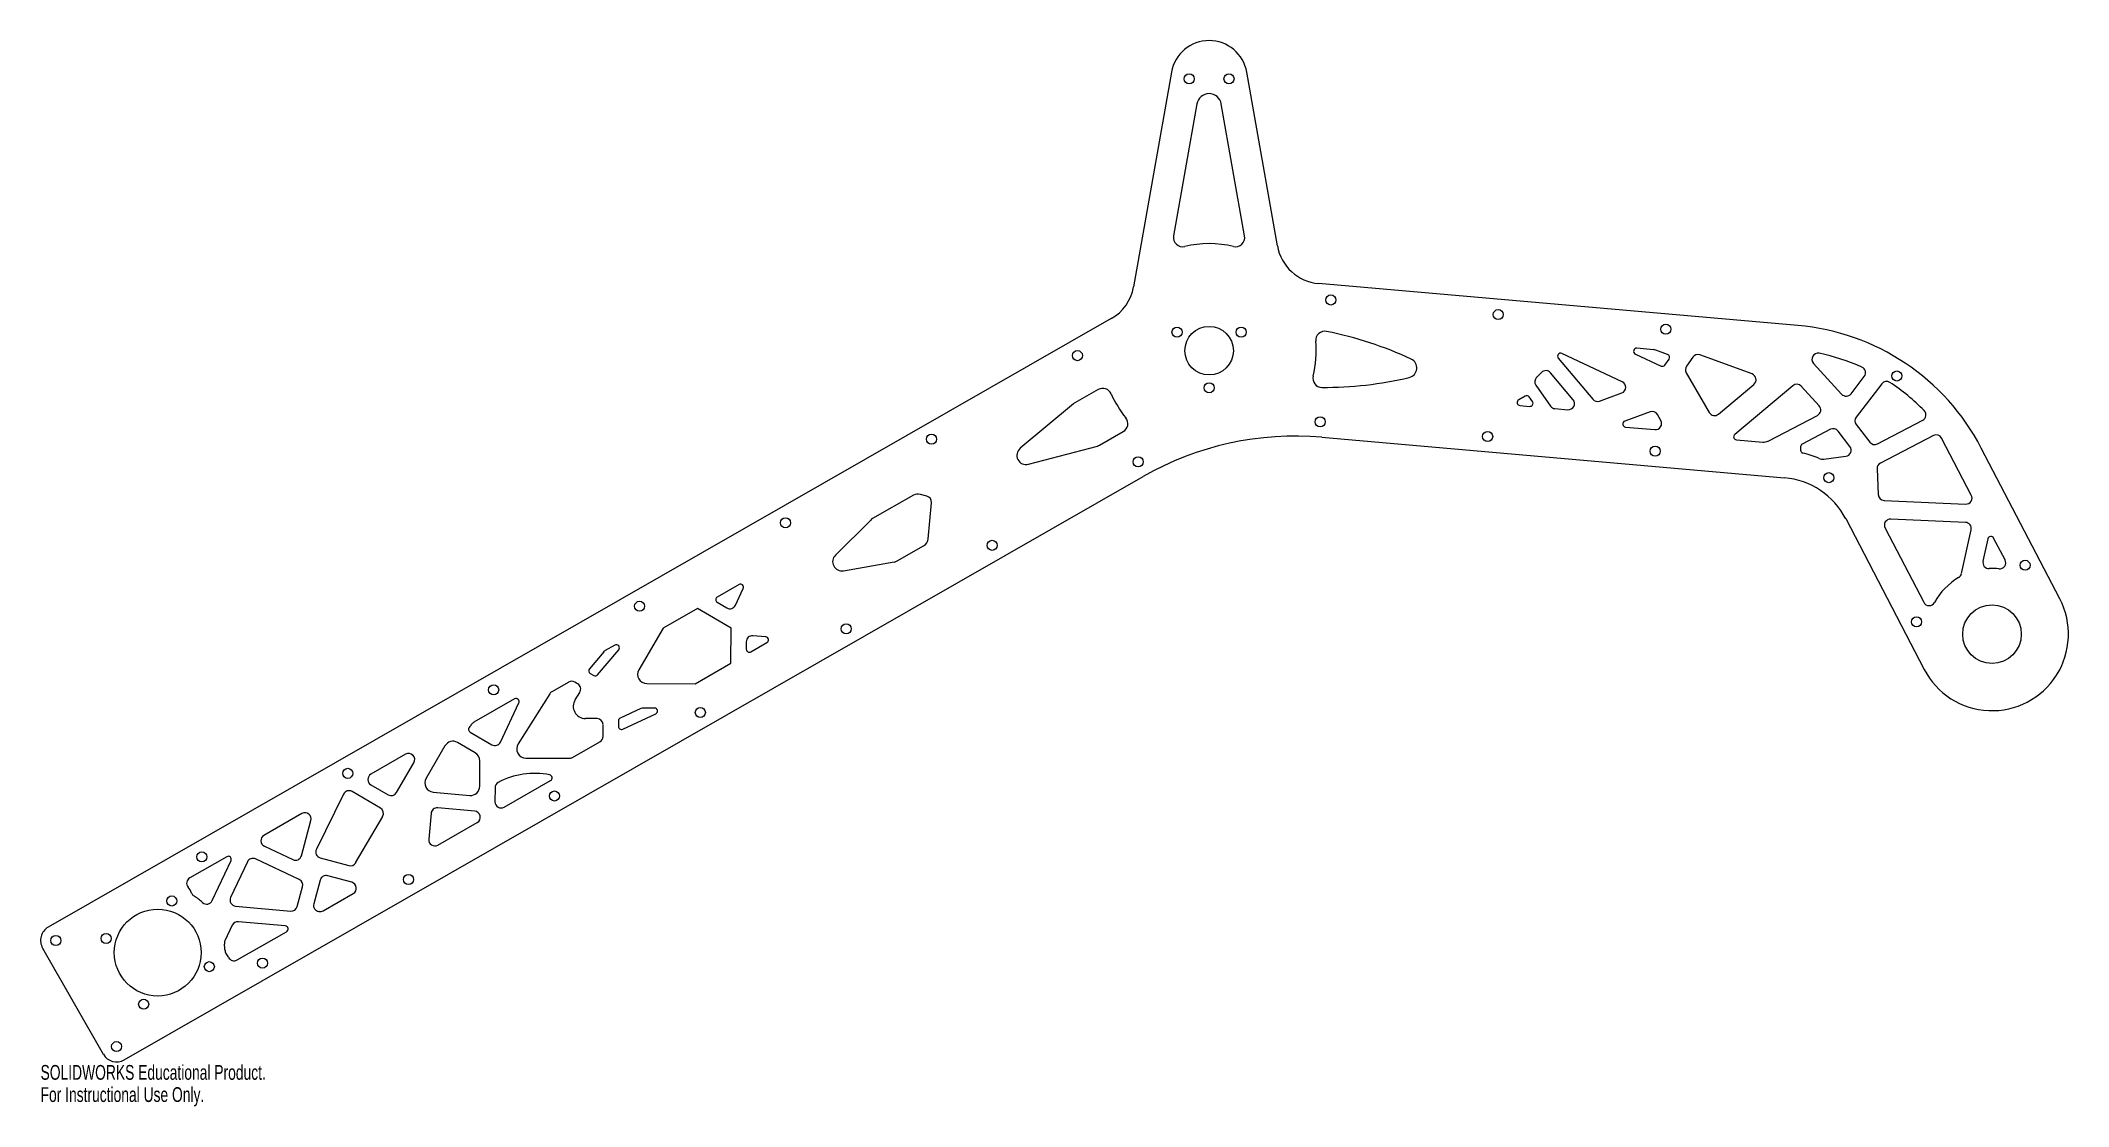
# Model space of a CAD drawing. Header units: millimetres. Extents: x -382 to 281, y -247 to 101.
import ezdxf

# ---------------------------------------------------------------- set-up
doc = ezdxf.new("R2010")
doc.units = ezdxf.units.MM
doc.styles.add('SLDTEXTSTYLE0', font='TXT', dxfattribs={"width": 0.7})

msp = doc.modelspace()

# ---------------------------------------------------------------- linework, layer by layer
at = {"color": 7, "linetype": 'Continuous', "lineweight": 25}
for p, q in [((-12.31, 91.08), (-24.69, 20.9)), ((22.32, 34.3), (12.31, 91.08)), ((-3.99, 80.7), (-11.6, 37.52)), ((11.6, 37.52), (3.99, 80.7)), ((192.59, 8.25), (35.79, 21.96)), ((-32.01, 10.49), (-379.72, -188.51)), ((145.33, 0.33), (139.94, 0.81)), ((149.95, -1.24), (146.1, 0.17)), ((114.2, -2.47), (125.46, -15.88)), ((135.14, -10.13), (115.39, -0.92)), ((139.43, -1.1), (147.83, -5.01)), ((149.07, -4.68), (150.43, -2.75)), ((158.19, -2.12), (156.14, -5.05)), ((177.6, -7.61), (160.51, -1.39)), ((197.69, -4.16), (206.9, -14.2)), ((-36.27, -12.69), (-43.89, -17.05)), ((106.88, -11.27), (111.65, -18.09)), ((108.71, -7.09), (107.1, -8.71)), ((119.05, -16.02), (111.66, -7.22)), ((156.05, -7.19), (163.57, -20.23)), ((166.59, -20.76), (178.2, -11.02)), ((190.92, -11.44), (171.93, -27.38)), ((199.55, -18.02), (193.68, -11.62)), ((209.96, -14.07), (214.3, -8.41)), ((220.01, -10.83), (211.67, -21.69)), ((-44.32, -17.35), (-61.82, -31.92)), ((103.38, -14.84), (101.26, -16.07)), ((101.68, -17.93), (104.85, -18.21)), ((105.76, -16.64), (104.7, -15.14)), ((113.12, -18.93), (117.34, -19.3)), ((127.67, -16.48), (134.97, -13.82)), ((-35.83, -30.87), (-28.1, -26.45)), ((144.23, -20.03), (135.98, -23.03)), ((136.23, -24.97), (145.84, -25.81)), ((147.75, -22.82), (146.64, -20.91)), ((182.81, -29.58), (198.99, -21.15)), ((203.24, -25.71), (194.01, -30.51)), ((209.62, -31.31), (205.75, -26.26)), ((211.67, -24.13), (216.11, -29.91)), ((218.62, -30.47), (233.41, -22.76)), ((-59.13, -37.13), (-36.55, -31.17)), ((36.82, -28.32), (188.23, -41.56)), ((172.48, -29.14), (181.16, -29.9)), ((193.47, -31.4), (193.47, -32.5)), ((236.9, -27.71), (219.57, -36.74)), ((249.31, -47.22), (239.6, -28.56)), ((278.26, -81.17), (252.58, -31.84)), ((201.07, -35.46), (208.29, -34.51)), ((218.49, -38.6), (218.86, -47.07)), ((-354.88, -231.9), (-21.56, -41.14)), ((-96.72, -47.29), (-110.06, -54.92)), ((-92.29, -47.59), (-94.45, -47)), ((-91.9, -61.49), (-90.82, -49.7)), ((220.77, -48.98), (247.45, -50.14)), ((-110.68, -55.4), (-122.25, -66.88)), ((208.22, -54.92), (233.9, -104.26)), ((221.1, -58), (233.74, -82.27)), ((247.39, -56.15), (222.96, -55.08)), ((246.08, -72.91), (249.25, -58.58)), ((-101.99, -68.74), (-93.39, -63.82)), ((254.75, -61.5), (253.13, -68.8)), ((260.35, -68.42), (256.62, -61.25)), ((-119.63, -71.97), (-102.97, -69.09)), ((-153.76, -76.48), (-160.87, -80.55)), ((-154.93, -83.23), (-152.36, -77.77)), ((-167.39, -84.27), (-178.58, -90.68)), ((-156.39, -90.68), (-167.39, -84.27)), ((-160.88, -82.28), (-157.75, -84.1)), ((-178.58, -90.68), (-186.53, -104.34)), ((-156.43, -102.2), (-156.39, -90.68)), ((-198.04, -98.5), (-202.71, -104.02)), ((-200.04, -105.97), (-193.11, -97.77)), ((-194.37, -96.26), (-197.51, -98.06)), ((-151.41, -95.18), (-151.41, -97.6)), ((-149.92, -98.47), (-144.63, -95.44)), ((-145.03, -93.58), (-149.22, -93.2)), ((-202.45, -105.53), (-201.31, -106.19)), ((-168.15, -108.91), (-156.43, -102.2)), ((-215.7, -112.19), (-226.03, -128.59)), ((-209.49, -108.37), (-215, -111.52)), ((-206.55, -108.93), (-207.49, -108.38)), ((-207.38, -114.13), (-205.86, -111.72)), ((-183.95, -108.85), (-168.15, -108.91)), ((-227.2, -113.89), (-240.49, -121.5)), ((-231.82, -127.99), (-225.8, -115.19)), ((-185.88, -117.03), (-192.65, -120.15)), ((-191.82, -123.76), (-180.99, -118.76)), ((-181.41, -116.86), (-185.03, -116.84)), ((-241.75, -124.72), (-234.64, -128.86)), ((-200.22, -120.28), (-204.01, -120.26)), ((-198.25, -126.13), (-198.23, -122.29)), ((-193.23, -121.05), (-193.23, -122.85)), ((-262.83, -131.98), (-274.17, -138.48)), ((-249.95, -129.2), (-256.13, -139.82)), ((-240.03, -131.51), (-245.85, -128.12)), ((-208.2, -132.98), (-199.25, -127.86)), ((-265.81, -144.51), (-260.11, -134.72)), ((-238.57, -142.43), (-238.54, -134.11)), ((-223.51, -133.19), (-209.2, -133.24)), ((-283.14, -144.99), (-292.02, -163.02)), ((-271.06, -149.55), (-280.34, -144.14)), ((-274.19, -141.94), (-268.54, -145.23)), ((-253.81, -144.31), (-241.84, -145.41)), ((-233.57, -142.93), (-233.59, -147.51)), ((-230.6, -149.25), (-215.39, -140.55)), ((-296.73, -151.38), (-309.16, -158.5)), ((-279.17, -167.45), (-270.33, -152.28)), ((-254.49, -151.28), (-255.26, -159.74)), ((-240.23, -150.57), (-252.31, -149.47)), ((-296.93, -165.14), (-293.8, -153.64)), ((-252.28, -161.66), (-239.42, -154.3)), ((-321.32, -165.46), (-333.44, -172.4)), ((-309.02, -162.04), (-299.71, -166.43)), ((-326.08, -179.82), (-319.92, -166.75)), ((-314.59, -167.16), (-320.05, -178.77)), ((-297.6, -172.95), (-311.93, -166.2)), ((-290.75, -165.83), (-281.42, -168.37)), ((-280.41, -173.83), (-288.29, -171.68)), ((-298.3, -181.79), (-296.53, -175.28)), ((-290.75, -173.09), (-292.87, -180.88)), ((-289.84, -183.16), (-279.94, -177.49)), ((-318.43, -181.61), (-300.41, -183.26)), ((-319.52, -187.85), (-321.92, -192.95)), ((-317.94, -199.24), (-301.76, -189.98)), ((-302.17, -188.12), (-317.53, -186.71)), ((-381.57, -195.33), (-361.7, -230.05))]:
    msp.add_line(p, q, dxfattribs=at)
for centre, radius in [((-6.5, 88.91), 1.65), ((6.5, 88.91), 1.65), ((39.79, 16.59), 1.65), ((94.58, 11.8), 1.65), ((-10.5, 6.06), 1.65), ((0, 0), 7.94), ((10.5, 6.06), 1.65), ((149.38, 7.01), 1.65), ((-43.08, -1.61), 1.65), ((224.94, -8.27), 1.65), ((0, -12.12), 1.65), ((36.31, -23.25), 1.65), ((91.1, -28.05), 1.65), ((-90.82, -28.93), 1.65), ((145.89, -32.84), 1.65), ((-23.22, -36.33), 1.65), ((202.72, -41.52), 1.65), ((-138.56, -56.25), 1.65), ((-70.95, -63.65), 1.65), ((266.89, -70.17), 1.65), ((-186.29, -83.57), 1.65), ((256.08, -92.71), 9.59), ((-118.69, -90.97), 1.65), ((231.41, -88.64), 1.65), ((-234.03, -110.89), 1.65), ((-166.42, -118.29), 1.65), ((-281.76, -138.21), 1.65), ((-214.16, -145.61), 1.65), ((-329.5, -165.53), 1.65), ((-261.89, -172.93), 1.65), ((-339.33, -179.94), 1.65), ((-343.92, -196.82), 14.2), ((-377.23, -192.85), 1.65), ((-360.81, -192.23), 1.65), ((-309.63, -200.24), 1.65), ((-327.03, -201.42), 1.65), ((-348.51, -213.71), 1.65), ((-357.36, -227.56), 1.65)]:
    msp.add_circle(centre, radius, dxfattribs=at)
for centre, radius, start, end in [((0, 88.91), 12.5, 10, 170), ((0, 80), 4.05, 10, 170), ((-8.65, 37), 3, 170, 283.15031), ((0, 0), 35, 76.84969, 103.15031), ((8.65, 37), 3, 256.84969, 10), ((37.09, 36.91), 15, 190, 265), ((-39.46, 23.51), 15, 299.78245, 350), ((186.05, -66.47), 75, 27.5, 85), ((0, 0), 35, 346.29082, 5.0596), ((37.85, 3.35), 3, 78.82283, 185.0596), ((15.17, -111.43), 120, 64.88864, 78.82283), ((139.85, -0.19), 1, 85, 245), ((145.07, -2.65), 3, 70, 85), ((64.75, -5.65), 3.18, 283.40124, 64.88864), ((110.13, -8.51), 2, 40, 135), ((114.96, -1.82), 1, 65, 220), ((148.25, -4.11), 1, 245, 325), ((149.61, -2.18), 1, 325, 70), ((157.78, -6.19), 2, 145, 210), ((159.83, -3.27), 2, 70, 145), ((199.16, -2.8), 2, 78.36067, 222.5), ((186.05, -66.47), 67, 65.77882, 78.36067), ((212.72, -7.19), 2, 322.5, 65.77882), ((-34.78, -15.3), 3, 23.74013, 119.78245), ((36.92, -9.01), 3, 166.29082, 269.62984), ((37.67, 107.99), 120, 269.62984, 283.40124), ((108.52, -10.12), 2, 135, 215), ((134.29, -11.94), 2, 290, 65), ((176.91, -9.49), 2, 310, 70), ((192.21, -12.98), 2, 42.5, 130), ((221.59, -12.05), 2, 56.84971, 142.5), ((186.05, -66.47), 67, 44.40029, 56.84971), ((-42.4, -19.66), 3, 119.78245, 129.78245), ((0, 0), 35, 203.74013, 218.86717), ((101.76, -16.93), 1, 120, 265), ((103.88, -15.71), 1, 35, 120), ((104.94, -17.21), 1, 265, 35), ((113.29, -16.94), 2, 215, 265), ((117.51, -17.31), 2, 265, 40), ((126.99, -14.6), 2, 220, 290), ((198.07, -19.38), 2, 297.5, 42.5), ((208.37, -12.85), 2, 222.5, 322.5), ((232.49, -20.99), 2, 297.5, 44.40029), ((-29.59, -23.85), 3, 299.78245, 38.86717), ((136.32, -23.97), 1, 110, 265), ((144.91, -21.91), 2, 30, 110), ((146.01, -23.82), 2, 265, 30), ((165.31, -19.23), 2, 210, 310), ((204.16, -27.48), 2, 37.5, 117.5), ((213.26, -22.91), 2, 142.5, 217.5), ((-59.9, -34.23), 3, 129.78245, 284.78245), ((-37.32, -28.27), 3, 284.78245, 299.78245), ((28.11, -127.94), 100, 85, 119.78245), ((172.57, -28.15), 1, 130, 265), ((181.42, -26.91), 3, 265, 297.5), ((194.47, -31.4), 1, 117.5, 180), ((194.47, -32.5), 1, 180, 256.07578), ((208.03, -32.52), 2, 277.5, 37.5), ((217.69, -28.69), 2, 217.5, 297.5), ((237.82, -29.49), 2, 27.5, 117.5), ((186.05, -66.47), 34, 66.71218, 76.07578), ((200.68, -32.48), 3, 246.71218, 277.5), ((220.49, -38.51), 2, 117.5, 182.5), ((186.05, -66.47), 25, 27.5, 85), ((-95.23, -49.89), 3, 74.78245, 119.78245), ((-92.81, -49.52), 2, 354.78245, 74.78245), ((220.86, -46.98), 2, 182.5, 267.5), ((247.54, -48.15), 2, 267.5, 27.5), ((-108.57, -57.52), 3, 119.78245, 134.78245), ((222.87, -57.08), 2, 87.5, 207.5), ((247.3, -58.15), 2, 347.5, 87.5), ((-94.88, -61.22), 3, 299.78245, 354.78245), ((255.73, -61.72), 1, 27.5, 167.5), ((-120.14, -69.01), 3, 134.78245, 279.78245), ((-103.48, -66.14), 3, 279.78245, 299.78245), ((244.12, -72.48), 2, 300.58338, 347.5), ((255.09, -69.23), 2, 167.5, 272.42355), ((256.08, -92.71), 21.5, 83.91376, 92.42355), ((258.57, -69.34), 2, 263.91376, 27.5), ((-153.27, -77.34), 1, 334.78245, 119.78245), ((256.08, -92.71), 21.5, 120.58338, 151.08624), ((-160.38, -81.41), 1, 119.78245, 239.78245), ((-156.74, -82.37), 2, 239.78245, 334.78245), ((235.51, -81.35), 2, 207.5, 331.08624), ((256.08, -92.71), 25, 207.5, 27.5), ((-196.52, -99.79), 2, 119.78245, 139.78245), ((-193.87, -97.13), 1, 319.78245, 119.78245), ((-149.41, -95.19), 2, 84.78245, 179.78245), ((-150.41, -97.6), 1, 179.78245, 299.78245), ((-145.12, -94.58), 1, 299.78245, 84.78245), ((-201.95, -104.67), 1, 139.78245, 239.78245), ((-200.81, -105.33), 1, 239.78245, 319.78245), ((-183.94, -105.85), 3, 149.78245, 269.78245), ((-214.01, -113.26), 2, 119.78245, 147.78245), ((-208.5, -110.11), 2, 59.78245, 119.78245), ((-207.55, -110.66), 2, 327.78245, 59.78245), ((-226.7, -114.76), 1, 334.78245, 119.78245), ((-203.99, -116.26), 4, 147.78245, 269.78245), ((-185.04, -118.84), 2, 89.78245, 114.78245), ((-181.41, -117.86), 1, 294.78245, 89.78245), ((-241.25, -123.86), 1, 136.4205, 239.78245), ((-247.05, -118.34), 7, 316.4205, 327.0485), ((-239.49, -123.24), 2, 119.78245, 147.0485), ((-200.23, -122.28), 2, 359.78245, 89.78245), ((-192.23, -121.06), 1, 114.78245, 179.78245), ((-192.23, -122.85), 1, 179.78245, 294.78245), ((-261.84, -133.72), 2, 329.78245, 119.78245), ((-247.36, -130.71), 3, 59.78245, 149.78245), ((-241.54, -134.1), 3, 359.78245, 59.78245), ((-233.63, -127.13), 2, 239.78245, 334.78245), ((-223.49, -130.19), 3, 147.78245, 269.78245), ((-200.25, -126.12), 2, 299.78245, 359.78245), ((-273.18, -140.21), 2, 119.78245, 239.78245), ((-220.69, -163.2), 25, 78.46852, 118.24108), ((-215.89, -139.68), 1, 299.78245, 78.46852), ((-209.19, -131.24), 2, 269.78245, 299.78245), ((-281.35, -145.87), 2, 59.78245, 153.78245), ((-267.53, -143.5), 2, 239.78245, 329.78245), ((-253.54, -141.33), 3, 149.78245, 264.78245), ((-241.57, -142.42), 3, 264.78245, 359.78245), ((-231.57, -142.94), 2, 118.24108, 179.78245), ((-295.73, -153.12), 2, 344.78245, 119.78245), ((-272.06, -151.28), 2, 329.78245, 59.78245), ((-252.5, -151.46), 2, 84.78245, 174.78245), ((-240.41, -152.57), 2, 299.78245, 84.78245), ((-231.59, -147.52), 2, 179.78245, 299.78245), ((-308.17, -160.23), 2, 119.78245, 244.78245), ((-320.83, -166.33), 1, 334.78245, 119.78245), ((-298.86, -164.62), 2, 244.78245, 344.78245), ((-290.22, -163.9), 2, 153.78245, 254.78245), ((-253.27, -159.92), 2, 174.78245, 299.78245), ((-332.45, -174.13), 2, 119.78245, 220.18866), ((-312.78, -168.01), 2, 64.78245, 154.78245), ((-288.82, -173.61), 2, 74.78245, 164.78245), ((-280.89, -166.44), 2, 254.78245, 329.78245), ((-339.33, -179.94), 7, 21.59553, 40.18866), ((-330.96, -176.63), 2, 201.59553, 237.31146), ((-343.92, -196.82), 22, 48.08096, 57.31146), ((-318.24, -179.62), 2, 154.78245, 264.78245), ((-298.46, -174.76), 2, 344.78245, 64.78245), ((-280.93, -175.76), 2, 299.78245, 74.78245), ((-327.89, -178.97), 2, 228.08096, 334.78245), ((-300.23, -181.26), 2, 264.78245, 344.78245), ((-290.94, -181.41), 2, 164.78245, 261.48617), ((-292.27, -190.31), 7, 80.84001, 81.48617), ((-290.84, -181.42), 2, 260.84001, 299.78245), ((-377.23, -192.85), 5, 119.78245, 209.78245), ((-317.71, -188.7), 2, 84.78245, 154.78245), ((-302.26, -189.11), 1, 299.78245, 84.78245), ((-320.11, -193.8), 2, 154.78245, 187.23847), ((-343.92, -196.82), 22, 2.25345, 7.23847), ((-319.94, -195.88), 2, 182.25345, 217.96938), ((-327.03, -201.42), 7, 25.79635, 37.96938), ((-318.93, -197.5), 2, 205.79635, 299.78245), ((-357.36, -227.56), 5, 209.78245, 299.78245)]:
    msp.add_arc(centre, radius, start, end, dxfattribs=at)

# ---------------------------------------------------------------- texts
at = {"color": 7, "linetype": 'Continuous', "char_height": 4.8336, "attachment_point": 1, "style": 'SLDTEXTSTYLE0'}
for s, insert in [('SOLIDWORKS Educational Product.', (-382.23, -233.58)), ('For Instructional Use Only.', (-382.23, -240.83))]:
    msp.add_mtext(s, dxfattribs=dict(at, insert=insert))

doc.saveas('drawing.dxf')
